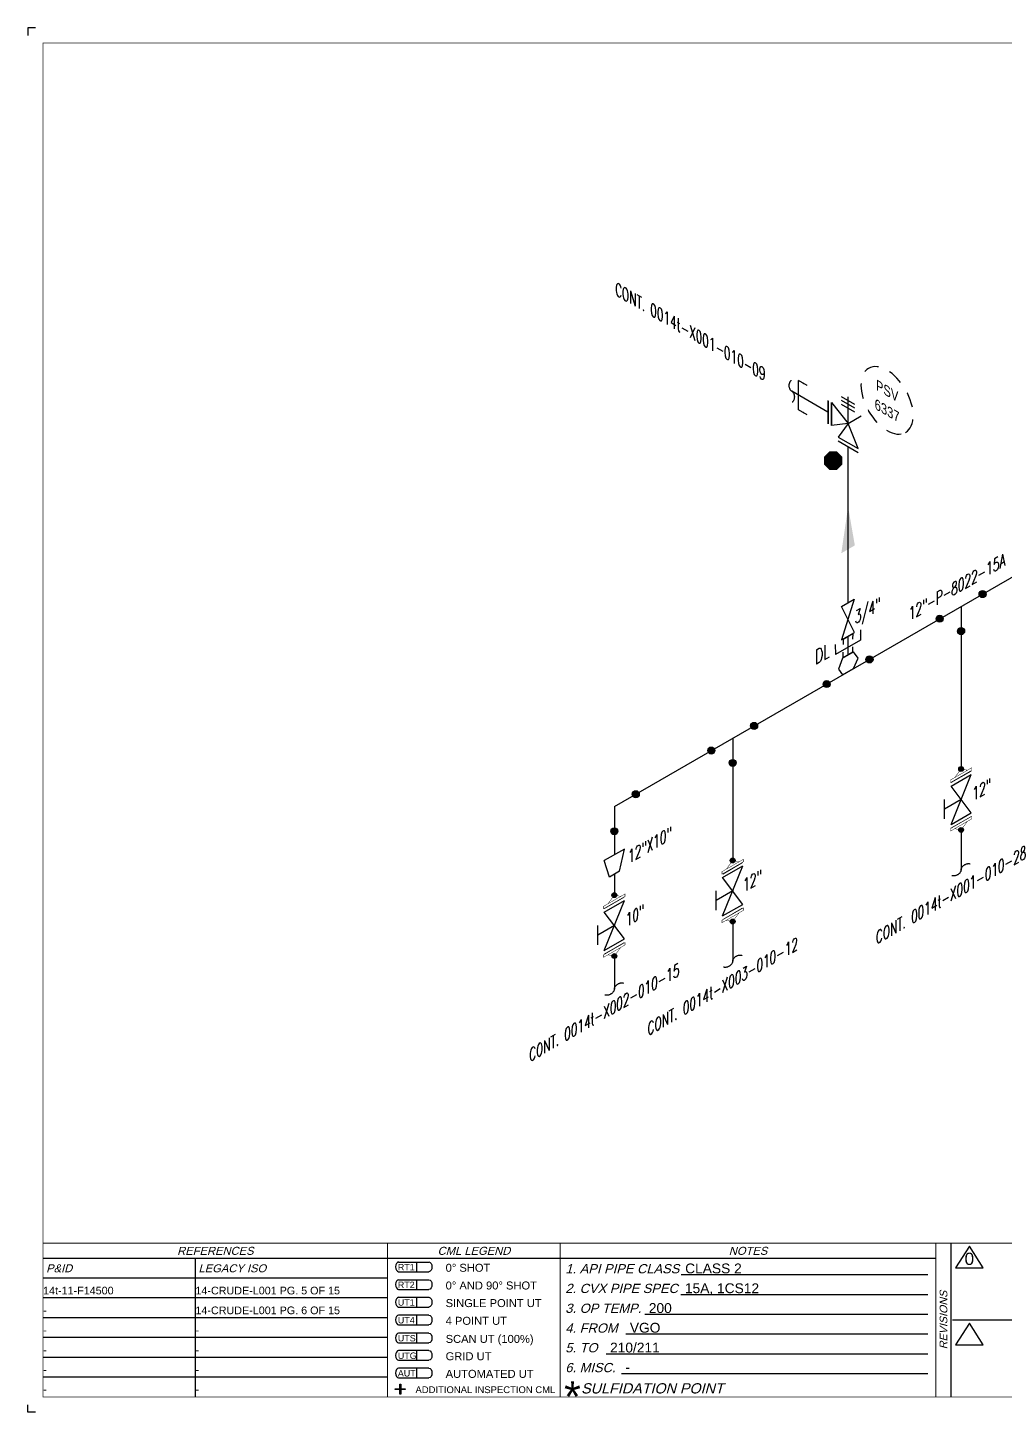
# Model space of a CAD drawing. Header units: inches. Extents: x 0.1 to 17.4, y 0.1 to 11.4.
# Drawn here: x 0.12 to 8.06, y 0.12 to 11.37 of the extents above; entities that cross this region are included whole.
import ezdxf
from ezdxf.enums import TextEntityAlignment as Align

# ---------------------------------------------------------------- set-up
doc = ezdxf.new("R2010")
doc.units = ezdxf.units.IN
doc.header["$MEASUREMENT"] = 0
doc.linetypes.add('HIDDEN2', pattern=[0.1875, 0.125, -0.0625])
for name, color, linetype in [('3', 1, 'Continuous'), ('BORDER', 3, 'Continuous'), ('BORDERTEXT', 7, 'Continuous'), ('COMP', 1, 'Continuous'), ('Continuation', 7, 'Continuous'), ('DL', 20, 'Continuous'), ('FITTINGS', 4, 'Continuous'), ('FLOW', 1, 'Continuous'), ('PART_PCML', 7, 'Continuous'), ('PIPE-ANNO', 150, 'HIDDEN2'), ('TEXT', 7, 'Continuous'), ('UNAS.PIPE', 251, 'Continuous'), ('WELD POINTS', 41, 'Continuous'), ('Welds', 7, 'Continuous')]:
    doc.layers.add(name, color=color, linetype=linetype)
doc.layers.add('PIPE', color=7, linetype='Continuous', lineweight=30)
doc.styles.add('FEASStandard', font='arial.ttf')
doc.styles.add('ISO30', font='simplex.shx', dxfattribs={"width": 0.85, "oblique": 30, "height": 0.075})
doc.styles.add('PART_Standard', font='romans', dxfattribs={"width": 0.8, "height": 0.09})
doc.styles.add('Richmond', font='arial.ttf')
doc.styles.add('SIMPLEX', font='ROMANS')
doc.styles.get("Standard").update_dxf_attribs({"font": 'arial.ttf'})
doc.dimstyles.new('Richmond', dxfattribs={"dimtxt": 0.18, "dimasz": 0.18, "dimexe": 0.18, "dimexo": 0.0625, "dimgap": 0.09, "dimtad": 0, "dimtih": 1, "dimtoh": 1, "dimdec": 4, "dimzin": 0, "dimdsep": 46, "dimtxsty": 'Richmond', "dimcen": 0.09, "dimadec": 0, "dimazin": 0, "dimtfac": 1, "dimtdec": 4, "dimtofl": 0, "dimtmove": 0, "dimatfit": 3, "dimfxl": 1, "dimtolj": 1, "dimtzin": 0, "dimarcsym": 0})

# ---------------------------------------------------------------- blocks, each defined once
blk = doc.blocks.new('Border')
h = blk.add_hatch(color=256)
h.dxf.hatch_style = 1
h.paths.add_polyline_path([(3.147, 0.317), (3.11, 0.317), (3.11, 0.31), (3.147, 0.31), (3.147, 0.273), (3.154, 0.273), (3.154, 0.31), (3.191, 0.31), (3.191, 0.317), (3.154, 0.317), (3.154, 0.354), (3.147, 0.354)])
blk.add_line((5.432, 1.244), (7.435, 1.244))
for points in [[(5.43, 1.083), (7.435, 1.083)], [(5.136, 0.922), (7.435, 0.922)], [(4.982, 0.762), (7.435, 0.762)], [(4.822, 0.601), (7.435, 0.601)], [(3.147, 0.317), (3.147, 0.354), (3.154, 0.354), (3.154, 0.317)], [(4.947, 0.44), (7.435, 0.44)], [(3.147, 0.31), (3.11, 0.31), (3.11, 0.317), (3.147, 0.317)], [(3.154, 0.31), (3.154, 0.273), (3.147, 0.273), (3.147, 0.31)], [(3.154, 0.317), (3.191, 0.317), (3.191, 0.31), (3.154, 0.31)]]:
    blk.add_lwpolyline(points)
at = {"layer": 'BORDER'}
for p, q in [((7.625, 0.25), (7.625, 1.5)), ((7.5, 1.375), (0.25, 1.375)), ((1.487, 0.25), (1.487, 1.375)), ((1.487, 1.214), (0.25, 1.214)), ((3.048, 1.214), (1.487, 1.214)), ((1.487, 1.054), (0.25, 1.054)), ((3.048, 1.054), (1.487, 1.054)), ((1.487, 0.893), (0.25, 0.893)), ((3.048, 0.893), (1.487, 0.893)), ((1.487, 0.732), (0.25, 0.732)), ((3.048, 0.732), (1.487, 0.732)), ((1.487, 0.571), (0.25, 0.571)), ((3.048, 0.571), (1.487, 0.571)), ((1.487, 0.411), (0.25, 0.411)), ((3.048, 0.411), (1.487, 0.411))]:
    blk.add_line(p, q, dxfattribs=at)
at = {"layer": 'BORDER', "const_width": 0.005}
blk.add_lwpolyline([(0.25, 0.25), (17.25, 0.25), (17.25, 11.25), (0.25, 11.25)], close=True, dxfattribs=at)
at = {"layer": 'BORDER', "const_width": 0.00833}
for points in [[(17.25, 1.5), (0.25, 1.5)], [(3.048, 0.25), (3.048, 1.5)], [(4.45, 0.25), (4.45, 1.5)], [(7.5, 0.25), (7.5, 1.5)], [(7.634, 0.875), (10.375, 0.875)]]:
    blk.add_lwpolyline(points, dxfattribs=at)
at = {"layer": 'BORDERTEXT', "color": 7, "linetype": 'Continuous'}
for p, q in [((3.137, 1.346), (3.383, 1.346)), ((3.137, 1.267), (3.383, 1.267)), ((3.137, 1.202), (3.383, 1.202)), ((3.137, 1.123), (3.383, 1.123))]:
    blk.add_line(p, q, dxfattribs=at)
at = {"layer": 'BORDERTEXT'}
for p, q in [((3.283, 1.346), (3.283, 1.267)), ((3.283, 1.202), (3.283, 1.123)), ((3.283, 1.059), (3.283, 0.98)), ((3.283, 1.059), (3.283, 0.98)), ((3.283, 0.915), (3.283, 0.836)), ((3.283, 0.915), (3.283, 0.836)), ((3.283, 0.768), (3.283, 0.689)), ((3.283, 0.768), (3.283, 0.689)), ((3.283, 0.626), (3.283, 0.548)), ((3.283, 0.626), (3.283, 0.548)), ((3.283, 0.483), (3.283, 0.405)), ((3.283, 0.483), (3.283, 0.405))]:
    blk.add_line(p, q, dxfattribs=at)
at = {"layer": 'BORDERTEXT', "color": 7}
for p, q in [((3.383, 1.059), (3.137, 1.059)), ((3.137, 0.98), (3.383, 0.98)), ((3.383, 0.915), (3.137, 0.915)), ((3.137, 0.836), (3.383, 0.836)), ((3.383, 0.768), (3.137, 0.768)), ((3.137, 0.689), (3.383, 0.689)), ((3.383, 0.626), (3.137, 0.626)), ((3.137, 0.548), (3.383, 0.548)), ((3.383, 0.483), (3.137, 0.483)), ((3.137, 0.405), (3.383, 0.405))]:
    blk.add_line(p, q, dxfattribs=at)
at = {"layer": 'BORDERTEXT'}
for centre in [(3.137, 1.307), (3.137, 1.163), (3.137, 1.02), (3.137, 0.876), (3.137, 0.729), (3.137, 0.587), (3.137, 0.444)]:
    blk.add_ellipse(centre, major_axis=(0, -0.0394), ratio=0.624439, start_param=3.141593, end_param=6.283185, dxfattribs=at)
at = {"layer": 'BORDERTEXT', "extrusion": (0, 0, -1)}
for centre in [(3.383, 1.307), (3.383, 1.163), (3.383, 1.02), (3.383, 0.876), (3.383, 0.729), (3.383, 0.587), (3.383, 0.444)]:
    blk.add_ellipse(centre, major_axis=(0, -0.0394), ratio=0.624439, start_param=3.141593, end_param=6.283185, dxfattribs=at)
at = {"layer": 'BORDERTEXT', "style": 'FEASStandard', "oblique": 15}
for s, p in [('REFERENCES', (1.649, 1.437)), ('CML LEGEND', (3.749, 1.437)), ('NOTES', (5.975, 1.437))]:
    blk.add_text(s, height=0.065, dxfattribs=at).set_placement(p, align=Align.MIDDLE)
for s, p in [('P&ID', (0.275, 1.295)), ('LEGACY ISO', (1.512, 1.295))]:
    blk.add_text(s, height=0.065, dxfattribs=at).set_placement(p, align=Align.MIDDLE_LEFT)
at = {"layer": 'BORDERTEXT', "style": 'FEASStandard'}
for s, height, p in [('RT1', 0.0518, (3.131, 1.279)), ('0%%D SHOT', 0.0648, (3.519, 1.267)), ('RT2', 0.0518, (3.131, 1.135)), ('0%%D AND 90%%D SHOT', 0.0648, (3.519, 1.123)), ('UT1', 0.0518, (3.131, 0.992)), ('SINGLE POINT UT', 0.0648, (3.519, 0.98)), ('4 POINT UT', 0.0648, (3.519, 0.836)), ('UT4', 0.0518, (3.131, 0.847)), ('UTS', 0.0518, (3.131, 0.701)), ('SCAN UT (100%%%)', 0.0648, (3.519, 0.689)), ('UTG', 0.0518, (3.131, 0.559)), ('GRID UT', 0.0648, (3.519, 0.548)), ('AUT', 0.0518, (3.131, 0.416)), ('AUTOMATED UT', 0.0648, (3.519, 0.405)), ('ADDITIONAL INSPECTION CML', 0.055, (3.274, 0.281))]:
    blk.add_text(s, height=height, dxfattribs=at).set_placement(p)
at = {"layer": 'BORDERTEXT', "style": 'FEASStandard', "oblique": 15}
for s, height, p in [('1. API PIPE CLASS', 0.075, (4.491, 1.254)), ('2. CVX PIPE SPEC', 0.075, (4.491, 1.094)), ('3. OP TEMP.', 0.075, (4.491, 0.933)), ('4. FROM ', 0.075, (4.491, 0.772)), ('5. TO ', 0.075, (4.491, 0.612)), ('6. MISC. ', 0.075, (4.491, 0.451)), ('SULFIDATION POINT', 0.08333, (4.619, 0.278))]:
    blk.add_text(s, height=height, dxfattribs=at).set_placement(p)
blk.add_text('REVISIONS', height=0.0625, rotation=90, dxfattribs=at).set_placement((7.562, 0.875), align=Align.MIDDLE)
at = {"layer": 'BORDERTEXT', "insert": (4.481, 0.378), "char_height": 0.25, "attachment_point": 1, "style": 'FEASStandard'}
blk.add_mtext('*', dxfattribs=at)
blk = doc.blocks.new('BORDER TEXT')
at = {"layer": 'BORDERTEXT'}
for tag, p, height, style in [('API_PIPE_CLASS', (5.464, 1.254), 0.08, 'Richmond'), ('MATERIAL1', (12.263, 1.211), 0.08, 'Richmond'), ('P&ID_#1', (0.25, 1.083), 0.0625, 'FEASStandard'), ('LINE_#1', (1.487, 1.083), 0.0625, 'FEASStandard'), ('CVX_PIPE_SPEC', (5.462, 1.093), 0.08, 'Richmond'), ('OP_TEMP', (5.169, 0.932), 0.08, 'Richmond'), ('MATERIAL2', (12.263, 1.04), 0.08, 'Richmond'), ('P&ID_#2', (0.25, 0.922), 0.0625, 'FEASStandard'), ('LINE_#2', (1.487, 0.922), 0.0625, 'FEASStandard'), ('MATERIAL3', (12.263, 0.868), 0.08, 'Richmond'), ('P&ID_#3', (0.25, 0.762), 0.0625, 'FEASStandard'), ('LINE_#3', (1.487, 0.762), 0.0625, 'FEASStandard'), ('FROM', (5.015, 0.772), 0.08, 'Richmond'), ('TO', (4.854, 0.611), 0.08, 'Richmond'), ('MATERIAL4', (12.263, 0.696), 0.08, 'Richmond'), ('P&ID_#4', (0.25, 0.601), 0.0625, 'FEASStandard'), ('LINE_#4', (1.487, 0.601), 0.0625, 'FEASStandard'), ('MATERIAL5', (12.263, 0.525), 0.08, 'Richmond'), ('P&ID_#5', (0.25, 0.44), 0.0625, 'FEASStandard'), ('LINE_#5', (1.487, 0.44), 0.0625, 'FEASStandard'), ('MISC', (4.979, 0.451), 0.08, 'Richmond'), ('INSULATION', (12.928, 0.414), 0.0625, 'FEASStandard'), ('P&ID_#6', (0.25, 0.28), 0.0625, 'FEASStandard'), ('LINE_#6', (1.487, 0.28), 0.0625, 'FEASStandard'), ('PWHT', (12.928, 0.281), 0.0625, 'FEASStandard')]:
    blk.add_attdef(tag, p, '', height=height, dxfattribs=dict(at, style=style))
at = {"layer": 'BORDERTEXT', "style": 'FEASStandard'}
for tag, p in [('DR.BY', (11.075, 0.562)), ('DR.BY_DATE', (11.95, 0.562)), ('CHK_BY', (11.075, 0.354)), ('CHK._BY_DATE', (11.95, 0.354))]:
    blk.add_attdef(tag, text='', height=0.1, dxfattribs=at).set_placement(p, align=Align.MIDDLE_CENTER)
at = {"layer": 'BORDERTEXT', "style": 'PART_Standard', "width": 0.8}
for tag, p in [('PLANT_NUMBER', (13.938, 0.384)), ('SYSTEM_NUMBER', (14.812, 0.384)), ('CIRCUIT_NUMBER', (15.688, 0.384)), ('SHEET_NUMBER', (16.5, 0.384)), ('REVISION', (17.062, 0.384))]:
    blk.add_attdef(tag, text='', height=0.15, dxfattribs=at).set_placement(p, align=Align.MIDDLE_CENTER)
blk = doc.blocks.new('3_VALVE_FLANGE_GATE_30')
at = {"color": 0, "linetype": 'ByBlock', "lineweight": -2}
blk.add_wipeout([(-0.162, -0.187), (-0.135, -0.172), (0, 0), (0.135, -0.016), (0.162, 0), (0.162, 0.187), (0.135, 0.172), (0, 0), (-0.135, 0.016), (-0.162, 0)], dxfattribs=at)
for p, q in [((0.135, 0.172), (-0.135, -0.172)), ((0.068, 0.195), (-0.068, 0.117)), ((0, 0), (0, 0.156)), ((0.135, 0.172), (0.135, -0.016)), ((0.162, 0.187), (0.162, 0)), ((-0.162, 0), (-0.162, -0.187)), ((-0.135, 0.016), (-0.135, -0.172)), ((0.135, -0.016), (-0.135, 0.016))]:
    blk.add_line(p, q, dxfattribs=at)
blk = doc.blocks.new('AM9A04')
at = {"linetype": 'Continuous', "const_width": 0.01}
blk.add_lwpolyline([(0, -0.289), (0, 0.289), (-0.05, 0.318), (-0.05, -0.26)], close=True, dxfattribs=at)
at = {"const_width": 0.01}
blk.add_lwpolyline([(-0.05, -0.144), (-0.15, 0.087), (-0.05, 0.202)], dxfattribs=at)
blk = doc.blocks.new('A09')
at = {"layer": 'Welds'}
h = blk.add_hatch(color=256, dxfattribs=at)
h.dxf.hatch_style = 1
h.paths.add_polyline_path([(-0.03, 0, 1), (0.03, 0, 1)])
blk.add_circle((0, 0), 0.03, dxfattribs=at)
blk = doc.blocks.new('*U82')
blk.add_wipeout([(0.052, -0.03), (0.017, -0.07), (0.017, -0.11), (0, -0.1), (0, 0.1), (0.017, 0.09), (0.017, 0.05)]).dxf.layer = 'COMP'
at = {"layer": '3', "xscale": 0.65, "yscale": 0.65, "zscale": 0.65}
blk.add_blockref('A09', (0.052, -0.03), dxfattribs=at)
at = {"layer": 'COMP', "xscale": 0.3466300616258731, "yscale": 0.3466300616258731, "zscale": 0.3466300616258731, "rotation": 180}
blk.add_blockref('AM9A04', (0, 0), dxfattribs=at)
blk = doc.blocks.new('1_BREAK-PIPE_PIPE_00')
at = {"color": 0, "linetype": 'ByBlock', "lineweight": -2}
for centre, major_axis in [((0.03, -0.092), (0, 0.101)), ((-0.03, 0.092), (0, -0.101))]:
    blk.add_ellipse(centre, major_axis=major_axis, ratio=0.711978, start_param=0.427466, end_param=3.141593, dxfattribs=at)
blk = doc.blocks.new('1_Tilde_00')
at = {"layer": 'PIPE-ANNO', "xscale": -0.5000000000000001, "yscale": 0.5, "zscale": 0.5}
blk.add_blockref('1_BREAK-PIPE_PIPE_00', (0, 0), dxfattribs=at)
blk = doc.blocks.new('2_WELD_SINGLE_00')
at = {"linetype": 'ByBlock', "lineweight": -2}
h = blk.add_hatch(color=0, dxfattribs=at)
edge = h.paths.add_edge_path()
edge.add_arc((0, 0), 0.0286, 0, 360)
at = {"color": 0, "linetype": 'ByBlock', "lineweight": -2}
blk.add_circle((0, 0), 0.0286, dxfattribs=at)
blk = doc.blocks.new('*U94')
at = {"layer": 'WELD POINTS', "rotation": 209.9999999999996}
blk.add_blockref('2_WELD_SINGLE_00', (0.174, 0.1), dxfattribs=at)
at = {"layer": 'WELD POINTS'}
blk.add_blockref('2_WELD_SINGLE_00', (0, -0.201), dxfattribs=at)
blk = doc.blocks.new('*U87')
at = {"layer": 'WELD POINTS'}
for p, rotation in [((0, 0.201), 269.9999999999993), ((0.174, 0.1), 119.9999999999991), ((-0.174, -0.1), 120.0000000000004)]:
    blk.add_blockref('2_WELD_SINGLE_00', p, dxfattribs=dict(at, rotation=rotation))
blk = doc.blocks.new('*U88')
at = {"layer": 'WELD POINTS'}
for p, rotation in [((0.174, 0.1), 119.9999999999991), ((-0.174, -0.1), 30.00000000000014), ((-0.174, -0.1), 120)]:
    blk.add_blockref('2_WELD_SINGLE_00', p, dxfattribs=dict(at, rotation=rotation))
blk = doc.blocks.new('*U89')
at = {"layer": 'WELD POINTS'}
for p, rotation in [((0, 0.201), 269.9999999999999), ((0.174, 0.1), 119.9999999999991), ((-0.174, -0.1), 120.0000000000004)]:
    blk.add_blockref('2_WELD_SINGLE_00', p, dxfattribs=dict(at, rotation=rotation))
blk = doc.blocks.new('1_Cont_30')
at = {"layer": 'Continuation', "style": 'PART_Standard', "oblique": 30, "width": 0.8}
blk.add_attdef('CONT', (0, 0), '', height=0.09, rotation=30, dxfattribs=at)
blk = doc.blocks.new('1_Text_30')
at = {"layer": 'TEXT', "style": 'PART_Standard', "oblique": 30, "width": 0.8}
blk.add_attdef('TEXT', (0, 0), '', height=0.09, rotation=30, dxfattribs=at)
blk = doc.blocks.new('2_REDUCER_THREAD_CONCENTRIC_30')
at = {"color": 0, "linetype": 'ByBlock', "lineweight": -2}
blk.add_wipeout([(0.068, 0.086), (-0.068, 0.055), (-0.068, -0.133), (0.068, -0.008)], dxfattribs=at)
for p, q in [((0.068, 0.086), (-0.068, 0.055)), ((-0.068, -0.133), (-0.068, 0.055)), ((0.068, -0.008), (0.068, 0.086)), ((0.068, -0.008), (-0.068, -0.133))]:
    blk.add_line(p, q, dxfattribs=at)
blk = doc.blocks.new('2_SOCKET_SINGLE_30')
at = {"color": 0, "linetype": 'ByBlock', "lineweight": -2}
for p, q in [((0, 0.063), (0.054, 0.094)), ((0, 0.063), (0, -0.063)), ((0, -0.063), (0.054, -0.031))]:
    blk.add_line(p, q, dxfattribs=at)
blk = doc.blocks.new('O-let 1')
at = {"layer": 'FITTINGS', "linetype": 'ByBlock'}
for p, q in [((-0.044, -0.025), (0.044, 0.025)), ((0.083, -0.026), (0.044, 0.025)), ((-0.044, -0.025), (-0.077, -0.115)), ((-0.043, -0.16), (0.044, -0.11)), ((0.044, -0.11), (0.083, -0.026)), ((-0.077, -0.115), (-0.043, -0.16))]:
    blk.add_line(p, q, dxfattribs=at)
blk = doc.blocks.new('VALVE_THREAD_PSV_30')
at = {"color": 0, "linetype": 'ByBlock', "lineweight": -2}
blk.add_wipeout([(-0.0406, -0.1016), (0, 0), (0.0677, 0.0859), (0.0677, -0.0078), (0, 0), (0.0406, -0.0547)], dxfattribs=at)
for p, q in [((-0.0269, 0.0782), (0.0269, 0.1093)), ((-0.0269, 0.0626), (0.0269, 0.0937)), ((-0.0269, 0.047), (0.0269, 0.078)), ((0, 0), (0, 0.1094)), ((0.0677, 0.0859), (0, 0)), ((0.0677, 0.0859), (0.0677, -0.0078)), ((-0.0406, -0.1016), (0, 0)), ((0, 0), (0.0677, -0.0078)), ((0, 0), (0.0406, -0.0547)), ((0.0406, -0.0547), (-0.0406, -0.1016))]:
    blk.add_line(p, q, dxfattribs=at)
blk = doc.blocks.new('3_VALVE_FLANGE_PSV_30')
at = {"color": 0, "linetype": 'ByBlock', "lineweight": -2}
for p, q in [((0.135, 0.172), (0.135, -0.016)), ((0.081, -0.109), (-0.081, -0.203))]:
    blk.add_line(p, q, dxfattribs=at)
for points in [[(0.135, 0.172), (0.162, 0.188), (0.162, 0), (0.135, -0.016)], [(-0.081, -0.203), (-0.081, -0.234), (0.081, -0.141), (0.081, -0.109)]]:
    blk.add_wipeout(points, dxfattribs=at)
for p, q in [((0.135, -0.016), (0.135, 0.172)), ((0.162, 0), (0.162, 0.188)), ((0.081, -0.109), (-0.081, -0.203)), ((0.081, -0.141), (-0.081, -0.234))]:
    blk.add_line(p, q, dxfattribs=at)
at = {"color": 0, "linetype": 'ByBlock', "lineweight": -2, "xscale": 2, "yscale": 2, "zscale": 2}
blk.add_blockref('VALVE_THREAD_PSV_30', (0, 0), dxfattribs=at)
blk = doc.blocks.new('1_ID-BUBBLE_INSTRUMENT_330')
at = {"color": 0, "linetype": 'ByBlock', "lineweight": -2, "extrusion": (0, 0, -1)}
blk.add_ellipse((0, 0), major_axis=(0.15, -0.26), ratio=0.57735, dxfattribs=at)
at = {"color": 0, "linetype": 'ByBlock', "lineweight": -2, "oblique": 330}
for tag, p in [('INST.TYPE', (0.019, 0.067)), ('NUM', (0.019, -0.094))]:
    blk.add_attdef(tag, text='', height=0.075, rotation=330, dxfattribs=at).set_placement(p, align=Align.MIDDLE_CENTER)
blk = doc.blocks.new('2_FLANGE_THREAD_SINGLE_30')
at = {"color": 0, "linetype": 'ByBlock', "lineweight": -2}
blk.add_line((0, 0.09375), (0, -0.09375), dxfattribs=at)
blk.add_line((0, 0.09375), (0, -0.09375), dxfattribs=at)
blk = doc.blocks.new('1_Cont_330')
at = {"layer": 'Continuation', "style": 'PART_Standard', "oblique": 330, "width": 0.8}
blk.add_attdef('CONT.', (0, 0), '', height=0.09, rotation=330, dxfattribs=at)
blk = doc.blocks.new('1_ARROW_FLOW_30')
at = {"color": 0, "linetype": 'ByBlock'}
blk.add_solid([(-0.15, -0.15), (0.15, 0.087), (-0.15, -0.023)], dxfattribs=at)
blk = doc.blocks.new('DL_30')
at = {"layer": 'DL', "style": 'ISO30', "oblique": 30, "width": 0.85}
blk.add_text('DL', height=0.1, rotation=30, dxfattribs=at).set_placement((-0.21, 0.037))
blk = doc.blocks.new('PART_PCML')
blk.add_hatch(color=0).paths.add_polyline_path([(-0.07, -0.029), (-0.029, -0.07), (0.029, -0.07), (0.07, -0.029), (0.07, 0.029), (0.029, 0.07), (-0.029, 0.07), (-0.07, 0.029)])
at = {"color": 7, "const_width": 0.009}
blk.add_lwpolyline([(-0.07, 0.029), (-0.029, 0.07), (0.029, 0.07), (0.07, 0.029), (0.07, -0.029), (0.029, -0.07), (-0.029, -0.07), (-0.07, -0.029), (-0.07, 0.029), (-0.029, 0.07)], dxfattribs=at)
at = {"color": 18, "true_color": 0x000000}
blk.add_lwpolyline([(-0.029, 0.07), (-0.07, 0.029), (-0.07, -0.029), (-0.029, -0.07), (0.029, -0.07), (0.07, -0.029), (0.07, 0.029), (0.029, 0.07)], close=True, dxfattribs=at)
at = {"color": 7, "true_color": 0xffffff, "style": 'SIMPLEX', "width": 0.8, "flags": 1}
for tag, p in [('CIRCUIT', (-0.094, 0.089)), ('DM', (-0.053, -0.133)), ('TYPE', (-0.075, -0.204))]:
    blk.add_attdef(tag, p, '', height=0.0586, dxfattribs=at)
at = {"color": 7, "true_color": 0xffffff, "style": 'SIMPLEX', "width": 0.8}
blk.add_attdef('DMDISP', text='', height=0.0586, dxfattribs=at).set_placement((0, 0), align=Align.MIDDLE_CENTER)
blk = doc.blocks.new('*U102')
at = {"color": 20, "linetype": 'ByBlock', "ltscale": 0.7}
blk.add_line((0.054, -0.15), (0.054, 0.087), dxfattribs=at)
for points in [[(0.126, 0.046), (0.054, 0.087)], [(0.126, -0.191), (0.054, -0.15)]]:
    blk.add_leader(points, dimstyle='Richmond', override={"dimasz": 0.04, "dimgap": 0.09, "dimtad": 0}, dxfattribs=at)

msp = doc.modelspace()

# ---------------------------------------------------------------- linework, layer by layer
for p, q in [((0.125, 11.375), (0.125, 11.312)), ((0.187, 11.375), (0.125, 11.375)), ((6.624, 8.251), (6.787, 8.158)), ((0.125, 0.125), (0.125, 0.187)), ((0.187, 0.125), (0.125, 0.125))]:
    msp.add_line(p, q)
at = {"layer": 'BORDERTEXT'}
for points in [[(7.772, 1.474), (7.659, 1.298), (7.885, 1.298)], [(7.772, 0.849), (7.659, 0.673), (7.885, 0.673)]]:
    msp.add_lwpolyline(points, close=True, dxfattribs=at)
at = {"layer": 'FITTINGS', "linetype": 'ByBlock'}
for p, q in [((6.837, 6.732), (6.735, 6.4)), ((6.735, 6.673), (6.786, 6.703)), ((6.838, 6.46), (6.735, 6.673)), ((6.786, 6.703), (6.837, 6.732)), ((6.735, 6.4), (6.838, 6.46))]:
    msp.add_line(p, q, dxfattribs=at)
at = {"layer": 'PIPE'}
for p, q in [((4.889, 5.047), (11.723, 8.993)), ((6.787, 6.703), (6.787, 7.97)), ((7.705, 6.673), (7.705, 4.857)), ((6.787, 6.278), (6.787, 6.43)), ((5.85, 5.602), (5.85, 4.113)), ((4.889, 5.047), (4.889, 3.832))]:
    msp.add_line(p, q, dxfattribs=at)
at = {"layer": 'UNAS.PIPE'}
msp.add_line((7.705, 4.857), (7.705, 4.533), dxfattribs=at)

# ---------------------------------------------------------------- block references
for p, rotation in [((6.33, 8.421), 180), ((7.705, 4.533), 299.9999999999999), ((5.85, 3.79), 299.9999999999999), ((4.889, 3.564), 299.9999999999999)]:
    msp.add_blockref('1_Tilde_00', p, dxfattribs=dict(rotation=rotation))
msp.add_blockref('DL_30', (6.729, 6.16))
at = {"layer": 'BORDER'}
msp.add_blockref('Border', (0, 0), dxfattribs=at)
at = {"layer": 'BORDERTEXT'}
ref = msp.add_blockref('BORDER TEXT', (0, 0), dxfattribs=at)
ref.add_attrib('MISC', '-', (4.979, 0.451), dxfattribs={"height": 0.08, "style": 'Richmond'})
ref.add_attrib('TO', '210/211', (4.854, 0.611), dxfattribs={"height": 0.08, "style": 'Richmond'})
ref.add_attrib('FROM', 'VGO', (5.015, 0.772), dxfattribs={"height": 0.08, "style": 'Richmond'})
ref.add_attrib('OP_TEMP', '200', (5.169, 0.932), dxfattribs={"height": 0.08, "style": 'Richmond'})
ref.add_attrib('CVX_PIPE_SPEC', '15A, 1CS12', (5.462, 1.093), dxfattribs={"height": 0.08, "style": 'Richmond'})
ref.add_attrib('API_PIPE_CLASS', 'CLASS 2', (5.464, 1.254), dxfattribs={"height": 0.08, "style": 'Richmond'})
ref.add_attrib('LINE_#6', '-', (1.487, 0.28), dxfattribs={"height": 0.0625, "style": 'FEASStandard'})
ref.add_attrib('LINE_#5', '-', (1.487, 0.44), dxfattribs={"height": 0.0625, "style": 'FEASStandard'})
ref.add_attrib('LINE_#4', '-', (1.487, 0.601), dxfattribs={"height": 0.0625, "style": 'FEASStandard'})
ref.add_attrib('LINE_#3', '-', (1.487, 0.762), dxfattribs={"height": 0.0625, "style": 'FEASStandard'})
ref.add_attrib('LINE_#2', '14-CRUDE-L001 PG. 6 OF 15', (1.487, 0.922), dxfattribs={"height": 0.0625, "style": 'FEASStandard'})
ref.add_attrib('LINE_#1', '14-CRUDE-L001 PG. 5 OF 15', (1.487, 1.083), dxfattribs={"height": 0.0625, "style": 'FEASStandard'})
ref.add_attrib('P&ID_#6', '-', (0.25, 0.28), dxfattribs={"height": 0.0625, "style": 'FEASStandard'})
ref.add_attrib('P&ID_#5', '-', (0.25, 0.44), dxfattribs={"height": 0.0625, "style": 'FEASStandard'})
ref.add_attrib('P&ID_#4', '-', (0.25, 0.601), dxfattribs={"height": 0.0625, "style": 'FEASStandard'})
ref.add_attrib('P&ID_#3', '-', (0.25, 0.762), dxfattribs={"height": 0.0625, "style": 'FEASStandard'})
ref.add_attrib('P&ID_#2', '-', (0.25, 0.922), dxfattribs={"height": 0.0625, "style": 'FEASStandard'})
ref.add_attrib('P&ID_#1', '14t-11-F14500', (0.25, 1.083), dxfattribs={"height": 0.0625, "style": 'FEASStandard'})
at = {"layer": 'Continuation'}
for name, p, values in [('1_Cont_330', (4.895, 9.206), {'CONT.': 'CONT. 0014t-X001-010-09'}), ('1_Cont_30', (7.013, 3.925), {'CONT': 'CONT. 0014t-X001-010-28'}), ('1_Cont_30', (5.159, 3.182), {'CONT': 'CONT. 0014t-X003-010-12'})]:
    msp.add_blockref(name, p, dxfattribs=at).add_auto_attribs(values)
at = {"layer": 'DL'}
msp.add_blockref('*U102', (6.33, 8.421), dxfattribs=at)
at = {"layer": 'DL', "rotation": 120}
msp.add_blockref('*U102', (6.786, 6.278), dxfattribs=at)
at = {"layer": 'FITTINGS'}
for p, xscale, yscale, zscale, rotation in [((6.786, 6.43), -0.713168504377533, 0.713168504377533, 0.713168504377533, 119.9952760451079), ((6.786, 6.278), -0.7131685043775329, 0.7131685043775329, 0.7131685043775329, 299.9952760451079)]:
    msp.add_blockref('2_SOCKET_SINGLE_30', p, dxfattribs=dict(at, xscale=xscale, yscale=yscale, zscale=zscale, rotation=rotation))
msp.add_blockref('O-let 1', (6.786, 6.278), dxfattribs=at)
at = {"layer": 'FLOW', "xscale": -1, "rotation": 299.9999999999999}
msp.add_blockref('1_ARROW_FLOW_30', (6.787, 7.31), dxfattribs=at)
at = {"layer": 'TEXT'}
for p, values in [((7.281, 6.554), {'TEXT': '12"-P-8022-15A'}), ((6.842, 6.528), {'TEXT': '3/4"'})]:
    msp.add_blockref('1_Text_30', p, dxfattribs=at).add_auto_attribs(values)
at = {"layer": 'WELD POINTS', "rotation": 180}
for name, p in [('*U89', (7.705, 6.673)), ('*U88', (6.787, 6.142)), ('*U87', (5.85, 5.602))]:
    msp.add_blockref(name, p, dxfattribs=at)
at = {"layer": 'WELD POINTS'}
msp.add_blockref('*U94', (4.889, 5.047), dxfattribs=at)

# ---------------------------------------------------------------- texts
at = {"layer": 'BORDERTEXT', "style": 'FEASStandard'}
msp.add_attdef('0', text='', height=0.1, dxfattribs=at).set_placement((7.772, 1.372), align=Align.MIDDLE_CENTER)

# ---------------------------------------------------------------- next in the draw order: block references
at = {"layer": 'FITTINGS', "xscale": -1}
msp.add_blockref('3_VALVE_FLANGE_PSV_30', (6.787, 8.158), dxfattribs=at)
at = {"layer": 'FITTINGS', "yscale": -1, "rotation": 299.9999999999999}
for name, p in [('3_VALVE_FLANGE_GATE_30', (7.705, 5.104)), ('2_REDUCER_THREAD_CONCENTRIC_30', (4.889, 4.576)), ('3_VALVE_FLANGE_GATE_30', (4.889, 4.08))]:
    msp.add_blockref(name, p, dxfattribs=at)
at = {"layer": 'UNAS.PIPE', "yscale": -1, "rotation": 299.9999999999999}
msp.add_blockref('3_VALVE_FLANGE_GATE_30', (5.85, 4.361), dxfattribs=at)

# ---------------------------------------------------------------- next in the draw order: linework, layer by layer
at = {"layer": 'PIPE-ANNO'}
msp.add_line((6.787, 8.158), (6.955, 8.258), dxfattribs=at)
at = {"layer": 'UNAS.PIPE'}
for p, q in [((6.624, 8.251), (6.33, 8.421)), ((5.85, 4.113), (5.85, 3.79)), ((4.889, 3.832), (4.889, 3.564))]:
    msp.add_line(p, q, dxfattribs=at)

# ---------------------------------------------------------------- next in the draw order: block references
at = {"layer": 'PART_PCML', "color": 13}
msp.add_blockref('PART_PCML', (6.666, 7.857), dxfattribs=at).add_auto_attribs({'DMDISP': '85A'})
at = {"layer": 'PIPE-ANNO', "linetype": 'HIDDEN2'}
msp.add_blockref('1_ID-BUBBLE_INSTRUMENT_330', (7.104, 8.347), dxfattribs=at).add_auto_attribs({'INST.TYPE': 'PSV', 'NUM': '6337'})
at = {"layer": 'TEXT'}
msp.add_blockref('1_Text_30', (5.002, 4.581), dxfattribs=at).add_auto_attribs({'TEXT': '12"X10"'})
at = {"layer": 'UNAS.PIPE', "xscale": -1}
msp.add_blockref('2_FLANGE_THREAD_SINGLE_30', (6.624, 8.251), dxfattribs=at)

# ---------------------------------------------------------------- next in the draw order: wipeouts: each hides what was drawn before it
for points in [[(7.705, 5.352), (7.757, 5.342), (7.792, 5.362), (7.792, 5.342), (7.619, 5.242), (7.619, 5.262), (7.653, 5.282)], [(7.705, 4.857), (7.653, 4.867), (7.619, 4.847), (7.619, 4.867), (7.792, 4.967), (7.792, 4.947), (7.757, 4.927)], [(5.85, 4.609), (5.902, 4.599), (5.937, 4.619), (5.937, 4.599), (5.764, 4.498), (5.764, 4.518), (5.798, 4.538)], [(4.889, 4.327), (4.941, 4.317), (4.976, 4.337), (4.976, 4.317), (4.802, 4.217), (4.802, 4.237), (4.837, 4.257)]]:
    msp.add_wipeout(points).dxf.layer = 'UNAS.PIPE'

# ---------------------------------------------------------------- next in the draw order: hatches: boundary and pattern name
at = {"layer": 'UNAS.PIPE'}
h = msp.add_hatch(color=256, dxfattribs=at)
h.dxf.hatch_style = 1
h.paths.add_polyline_path([(7.725, 5.352, 1), (7.686, 5.352, 1)])
h = msp.add_hatch(color=256, dxfattribs=at)
h.dxf.hatch_style = 1
h.paths.add_polyline_path([(7.725, 4.857, 1), (7.686, 4.857, 1)])
h = msp.add_hatch(color=256, dxfattribs=at)
h.dxf.hatch_style = 1
h.paths.add_polyline_path([(5.87, 4.609, 1), (5.831, 4.609, 1)])
h = msp.add_hatch(color=256, dxfattribs=at)
h.dxf.hatch_style = 1
h.paths.add_polyline_path([(4.908, 4.327, 1), (4.869, 4.327, 1)])

# ---------------------------------------------------------------- next in the draw order: linework, layer by layer
for centre in [(7.705, 5.352), (7.705, 4.857), (5.85, 4.609), (4.889, 4.327)]:
    msp.add_circle(centre, 0.0195, dxfattribs=at)

# ---------------------------------------------------------------- next in the draw order: block references
at = {"layer": 'UNAS.PIPE', "xscale": 0.3466300616258731, "yscale": 0.3466300616258731, "zscale": 0.3466300616258731}
for p, rotation in [((7.705, 5.292), 299.9999999999998), ((7.705, 4.917), 120), ((5.85, 4.548), 299.9999999999998), ((4.889, 4.267), 299.9999999999998)]:
    msp.add_blockref('AM9A04', p, dxfattribs=dict(at, rotation=rotation))

# ---------------------------------------------------------------- next in the draw order: wipeouts: each hides what was drawn before it
for points in [[(5.85, 4.113), (5.798, 4.123), (5.764, 4.103), (5.764, 4.123), (5.937, 4.224), (5.937, 4.203), (5.902, 4.183)], [(4.889, 3.832), (4.837, 3.842), (4.802, 3.822), (4.802, 3.842), (4.976, 3.942), (4.976, 3.922), (4.941, 3.902)]]:
    msp.add_wipeout(points).dxf.layer = 'UNAS.PIPE'

# ---------------------------------------------------------------- next in the draw order: hatches: boundary and pattern name
at = {"layer": 'UNAS.PIPE'}
h = msp.add_hatch(color=256, dxfattribs=at)
h.dxf.hatch_style = 1
h.paths.add_polyline_path([(5.87, 4.113, 1), (5.831, 4.113, 1)])
h = msp.add_hatch(color=256, dxfattribs=at)
h.dxf.hatch_style = 1
h.paths.add_polyline_path([(4.908, 3.832, 1), (4.869, 3.832, 1)])

# ---------------------------------------------------------------- next in the draw order: linework, layer by layer
for centre in [(5.85, 4.113), (4.889, 3.832)]:
    msp.add_circle(centre, 0.0195, dxfattribs=at)

# ---------------------------------------------------------------- next in the draw order: block references
at = {"layer": 'COMP', "ltscale": 0.65, "rotation": 120}
for p in [(7.705, 5.292), (5.85, 4.548), (4.889, 4.267)]:
    msp.add_blockref('*U82', p, dxfattribs=at)
at = {"layer": 'Continuation'}
msp.add_blockref('1_Cont_30', (4.197, 2.97), dxfattribs=at).add_auto_attribs({'CONT': 'CONT. 0014t-X002-010-15'})
at = {"layer": 'UNAS.PIPE', "xscale": 0.3466300616258731, "yscale": 0.3466300616258731, "zscale": 0.3466300616258731, "rotation": 120}
for p in [(5.85, 4.173), (4.889, 3.892)]:
    msp.add_blockref('AM9A04', p, dxfattribs=at)

# ---------------------------------------------------------------- next in the draw order: block references
at = {"layer": 'TEXT'}
for p, values in [((7.798, 5.091), {'TEXT': '12"'}), ((4.982, 4.067), {'TEXT': '10"'})]:
    msp.add_blockref('1_Text_30', p, dxfattribs=at).add_auto_attribs(values)
at = {"layer": 'UNAS.PIPE'}
ref = msp.add_blockref('1_Text_30', (5.936, 4.349), dxfattribs=at)
ref.add_attrib('TEXT', '12"', (5.936, 4.349), dxfattribs={"height": 0.09, "rotation": 30, "style": 'PART_Standard', "oblique": 30, "width": 0.8})

doc.saveas('drawing.dxf')
